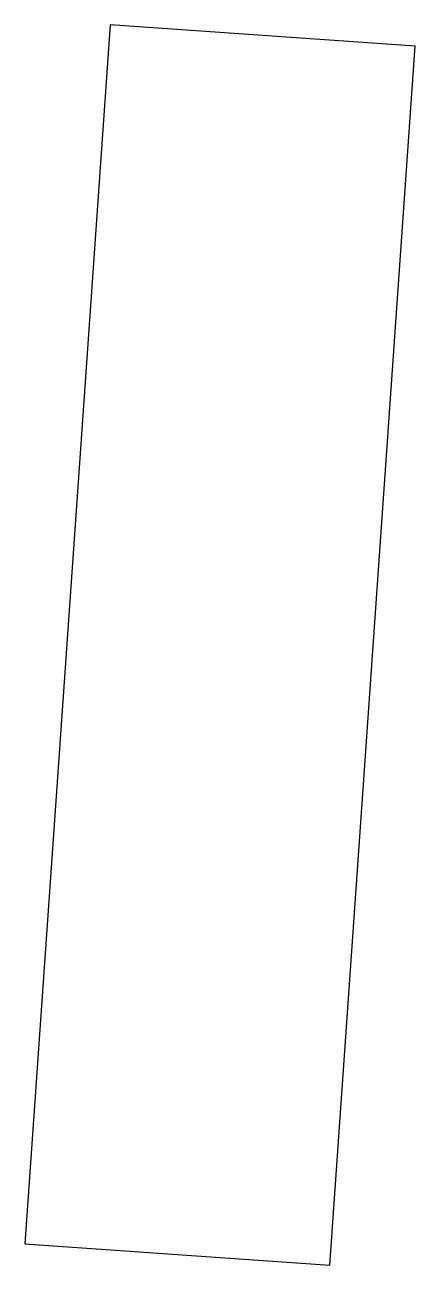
# Model space of a CAD drawing. Header units: millimetres. Extents: x 188.32 to 190.87, y -121.98 to -113.86.
import ezdxf

# ---------------------------------------------------------------- set-up
doc = ezdxf.new("R2010")
doc.units = ezdxf.units.MM

msp = doc.modelspace()

# ---------------------------------------------------------------- linework, layer by layer
at = {"linetype": 'CONTINUOUS'}
for p, q in [((188.8785, -113.8588), (188.3204, -121.8394)), ((190.8736, -113.9984), (188.8785, -113.8588)), ((190.3155, -121.9789), (190.8736, -113.9984)), ((188.3204, -121.8394), (190.3155, -121.9789))]:
    msp.add_line(p, q, dxfattribs=at)

doc.saveas('drawing.dxf')
